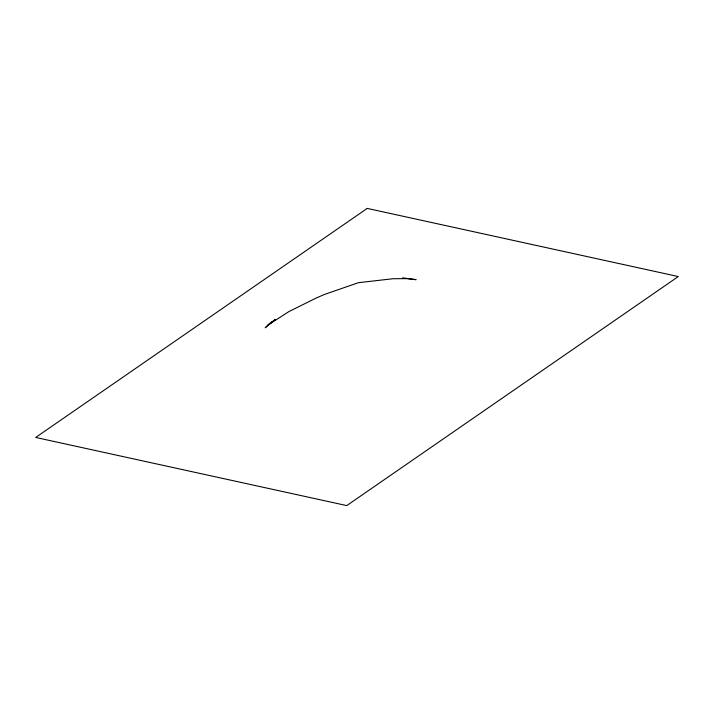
<?xml version="1.0" encoding="UTF-8"?>
<svg xmlns="http://www.w3.org/2000/svg" width="714" height="714" viewBox="0 0 714 714"><rect width="100%" height="100%" fill="white"/><g stroke="black" fill="none" stroke-linecap="round" stroke-linejoin="round"><path stroke-width="1.07" d="M270.802 322.549L265.224 327.78L271.757 322.005M270.178 323.522L275.22 319.515L268.009 325.066L288.991 311.536L316.311 297.979L324.21 294.552L358.428 282.682L393.236 278.71L406.748 278.647L416.11 279.674L402.598 277.826M367.228 208.408L35.7 437.45L346.772 505.592L678.3 276.55L367.228 208.408"/></g></svg>
